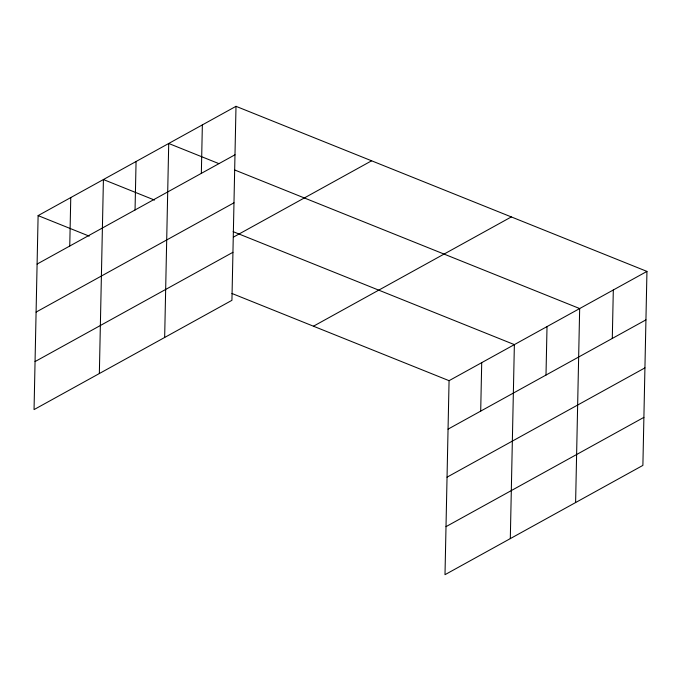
<?xml version="1.0" encoding="UTF-8"?>
<svg xmlns="http://www.w3.org/2000/svg" width="681" height="681" viewBox="0 0 681 681"><rect width="100%" height="100%" fill="white"/><g stroke="black" fill="none" stroke-linecap="round" stroke-linejoin="round"><path stroke-width="1.02" d="M236.001 106.321L38.11 215.605L34.05 409.596L231.932 300.321L236.001 106.321L646.95 271.404L642.89 465.395L444.999 574.679L449.068 380.679L646.95 271.404M69.751 246.037L70.764 197.575M99.349 373.537L103.418 179.546L154.519 200.069M135.051 209.969L136.064 161.508M164.657 337.47L168.718 143.478L218.839 163.61M201.346 173.366L202.359 124.904M480.701 411.111L481.714 362.65M510.307 538.611L514.368 344.62L233.132 231.651M546 375.052L547.022 326.591M575.607 502.552L579.667 308.553L234.562 169.927M612.296 338.44L613.309 289.978M37.097 264.066L234.988 154.783M36.093 312.094L233.975 202.81M233.592 237.022L371.613 160.801M35.054 361.577L232.945 252.293M313.447 326.208L511.337 216.924M448.047 429.149L645.937 319.866M447.042 477.168L644.933 367.885M446.004 526.651L643.894 417.368M38.11 215.605L89.211 236.137M231.949 293.468L449.068 380.679"/></g></svg>
